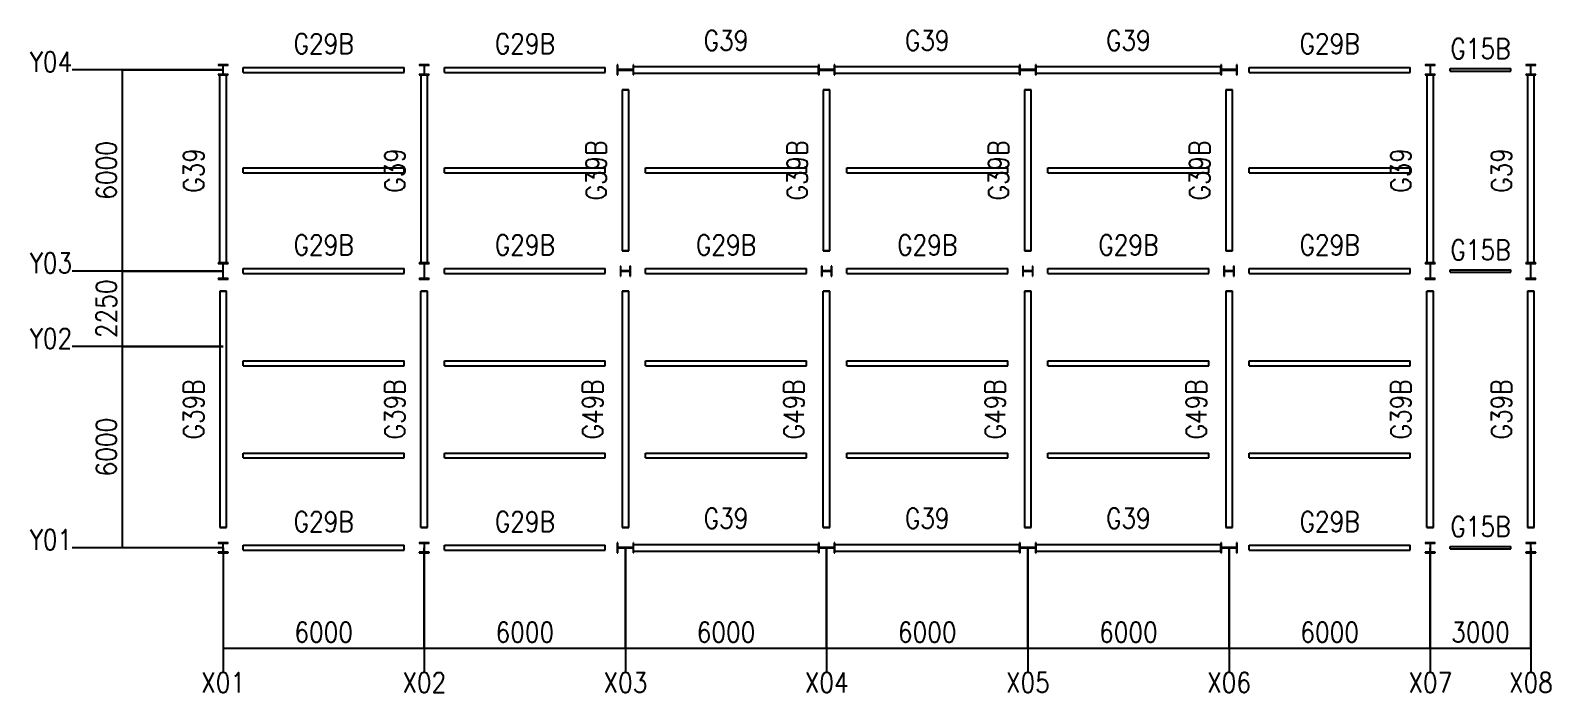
# Model space of a CAD drawing. Extents: x -230746 to 324000, y -671400 to 84185.
# Drawn here: x -230746 to -185410, y -230151 to -210405 of the extents above; entities that cross this region are included whole.
import ezdxf
from ezdxf.enums import TextEntityAlignment as Align

# ---------------------------------------------------------------- set-up
doc = ezdxf.new("R2010")
doc.units = 0
doc.header["$MEASUREMENT"] = 0
for name, color, linetype in [('_1-7_GRID', 7, 'CONTINUOUS'), ('_1-8_DIM', 7, 'CONTINUOUS'), ('_4-6_CS-M', 7, 'CONTINUOUS'), ('_5-6_GS-M', 7, 'CONTINUOUS'), ('_5-A_G-TX', 7, 'CONTINUOUS'), ('_7-6_BS-M', 7, 'CONTINUOUS')]:
    doc.layers.add(name, color=color, linetype=linetype)
doc.styles.add('DRACAD', font='txt', dxfattribs={"width": 0.85, "bigfont": 'extfont2'})

msp = doc.modelspace()

# ---------------------------------------------------------------- linework, layer by layer
at = {"layer": '_1-7_GRID'}
for p, q in [((-228000, -225830.6), (-228000, -211580.6)), ((-228000, -211580.6), (-225000, -211580.6)), ((-228000, -217580.6), (-225000, -217580.6)), ((-228000, -219830.6), (-225000, -219830.6)), ((-225000, -225830.6), (-228000, -225830.6)), ((-225000, -225830.6), (-225000, -228830.6)), ((-219000, -228830.6), (-219000, -225830.6)), ((-213000, -228830.6), (-213000, -225830.6)), ((-207000, -228830.6), (-207000, -225830.6)), ((-201000, -228830.6), (-201000, -225830.6)), ((-195000, -228830.6), (-195000, -225830.6)), ((-189000, -228830.6), (-189000, -225830.6)), ((-186000, -228830.6), (-186000, -225830.6)), ((-225000, -228830.6), (-186000, -228830.6))]:
    msp.add_line(p, q, dxfattribs=at)
at = {"layer": '_1-8_DIM'}
for p, q in [((-225000, -211580.6), (-229500, -211580.6)), ((-225000, -217580.6), (-229500, -217580.6)), ((-225000, -219830.6), (-229500, -219830.6)), ((-225000, -225830.6), (-229500, -225830.6)), ((-225000, -225830.6), (-225000, -229550.6)), ((-219000, -225830.6), (-219000, -229550.6)), ((-213000, -225830.6), (-213000, -229550.6)), ((-207000, -225830.6), (-207000, -229550.6)), ((-201000, -225830.6), (-201000, -229550.6)), ((-195000, -225830.6), (-195000, -229550.6)), ((-189000, -225830.6), (-189000, -229550.6)), ((-186000, -225830.6), (-186000, -229550.6))]:
    msp.add_line(p, q, dxfattribs=at)
at = {"layer": '_4-6_CS-M'}
for p, q in [((-224850, -211430.6), (-225150, -211430.6)), ((-225150, -211430.6), (-225150, -211445.6)), ((-225150, -211445.6), (-225018, -211445.6)), ((-225018, -211715.6), (-225150, -211715.6)), ((-225150, -211715.6), (-225150, -211730.6)), ((-225018, -211445.6), (-225011.5, -211447.3)), ((-225011.5, -211713.8), (-225018, -211715.6)), ((-225011.5, -211447.3), (-225006.7, -211452.1)), ((-225006.7, -211709.1), (-225011.5, -211713.8)), ((-225006.7, -211452.1), (-225005, -211458.6)), ((-225005, -211702.6), (-225006.7, -211709.1)), ((-225005, -211458.6), (-225005, -211702.6)), ((-224995, -211458.6), (-224993.3, -211452.1)), ((-224995, -211702.6), (-224995, -211458.6)), ((-224993.3, -211709.1), (-224995, -211702.6)), ((-224993.3, -211452.1), (-224988.5, -211447.3)), ((-224988.5, -211713.8), (-224993.3, -211709.1)), ((-224988.5, -211447.3), (-224982, -211445.6)), ((-224982, -211715.6), (-224988.5, -211713.8)), ((-224982, -211445.6), (-224850, -211445.6)), ((-224850, -211715.6), (-224982, -211715.6)), ((-224850, -211445.6), (-224850, -211430.6)), ((-224850, -211730.6), (-224850, -211715.6)), ((-218850, -211430.6), (-219150, -211430.6)), ((-219150, -211430.6), (-219150, -211445.6)), ((-219150, -211445.6), (-219018, -211445.6)), ((-219018, -211715.6), (-219150, -211715.6)), ((-219150, -211715.6), (-219150, -211730.6)), ((-219018, -211445.6), (-219011.5, -211447.3)), ((-219011.5, -211713.8), (-219018, -211715.6)), ((-219011.5, -211447.3), (-219006.7, -211452.1)), ((-219006.7, -211709.1), (-219011.5, -211713.8)), ((-219006.7, -211452.1), (-219005, -211458.6)), ((-219005, -211702.6), (-219006.7, -211709.1)), ((-219005, -211458.6), (-219005, -211702.6)), ((-218995, -211458.6), (-218993.3, -211452.1)), ((-218995, -211702.6), (-218995, -211458.6)), ((-218993.3, -211709.1), (-218995, -211702.6)), ((-218993.3, -211452.1), (-218988.5, -211447.3)), ((-218988.5, -211713.8), (-218993.3, -211709.1)), ((-218988.5, -211447.3), (-218982, -211445.6)), ((-218982, -211715.6), (-218988.5, -211713.8)), ((-218982, -211445.6), (-218850, -211445.6)), ((-218850, -211715.6), (-218982, -211715.6)), ((-218850, -211445.6), (-218850, -211430.6)), ((-218850, -211730.6), (-218850, -211715.6)), ((-213226, -211430.6), (-213244, -211430.6)), ((-213244, -211430.6), (-213244, -211730.6)), ((-213226, -211562.1), (-213226, -211430.6)), ((-213224.3, -211568.6), (-213226, -211562.1)), ((-213226, -211599.1), (-213224.3, -211592.6)), ((-213226, -211730.6), (-213226, -211599.1)), ((-213219.5, -211573.3), (-213224.3, -211568.6)), ((-213224.3, -211592.6), (-213219.5, -211587.8)), ((-213213, -211575.1), (-213219.5, -211573.3)), ((-213219.5, -211587.8), (-213213, -211586.1)), ((-212787, -211575.1), (-213213, -211575.1)), ((-213213, -211586.1), (-212787, -211586.1)), ((-212780.5, -211573.3), (-212787, -211575.1)), ((-212787, -211586.1), (-212780.5, -211587.8)), ((-212775.7, -211568.6), (-212780.5, -211573.3)), ((-212780.5, -211587.8), (-212775.7, -211592.6)), ((-212774, -211562.1), (-212775.7, -211568.6)), ((-212775.7, -211592.6), (-212774, -211599.1)), ((-212756, -211430.6), (-212774, -211430.6)), ((-212774, -211430.6), (-212774, -211562.1)), ((-212774, -211599.1), (-212774, -211730.6)), ((-212756, -211730.6), (-212756, -211430.6)), ((-207226, -211430.6), (-207244, -211430.6)), ((-207244, -211430.6), (-207244, -211730.6)), ((-207226, -211562.1), (-207226, -211430.6)), ((-207224.3, -211568.6), (-207226, -211562.1)), ((-207226, -211599.1), (-207224.3, -211592.6)), ((-207226, -211730.6), (-207226, -211599.1)), ((-207219.5, -211573.3), (-207224.3, -211568.6)), ((-207224.3, -211592.6), (-207219.5, -211587.8)), ((-207213, -211575.1), (-207219.5, -211573.3)), ((-207219.5, -211587.8), (-207213, -211586.1)), ((-206787, -211575.1), (-207213, -211575.1)), ((-207213, -211586.1), (-206787, -211586.1)), ((-206780.5, -211573.3), (-206787, -211575.1)), ((-206787, -211586.1), (-206780.5, -211587.8)), ((-206775.7, -211568.6), (-206780.5, -211573.3)), ((-206780.5, -211587.8), (-206775.7, -211592.6)), ((-206774, -211562.1), (-206775.7, -211568.6)), ((-206775.7, -211592.6), (-206774, -211599.1)), ((-206756, -211430.6), (-206774, -211430.6)), ((-206774, -211430.6), (-206774, -211562.1)), ((-206774, -211599.1), (-206774, -211730.6)), ((-206756, -211730.6), (-206756, -211430.6)), ((-201226, -211430.6), (-201244, -211430.6)), ((-201244, -211430.6), (-201244, -211730.6)), ((-201226, -211562.1), (-201226, -211430.6)), ((-201224.3, -211568.6), (-201226, -211562.1)), ((-201226, -211599.1), (-201224.3, -211592.6)), ((-201226, -211730.6), (-201226, -211599.1)), ((-201219.5, -211573.3), (-201224.3, -211568.6)), ((-201224.3, -211592.6), (-201219.5, -211587.8)), ((-201213, -211575.1), (-201219.5, -211573.3)), ((-201219.5, -211587.8), (-201213, -211586.1)), ((-200787, -211575.1), (-201213, -211575.1)), ((-201213, -211586.1), (-200787, -211586.1)), ((-200780.5, -211573.3), (-200787, -211575.1)), ((-200787, -211586.1), (-200780.5, -211587.8)), ((-200775.7, -211568.6), (-200780.5, -211573.3)), ((-200780.5, -211587.8), (-200775.7, -211592.6)), ((-200774, -211562.1), (-200775.7, -211568.6)), ((-200775.7, -211592.6), (-200774, -211599.1)), ((-200756, -211430.6), (-200774, -211430.6)), ((-200774, -211430.6), (-200774, -211562.1)), ((-200774, -211599.1), (-200774, -211730.6)), ((-200756, -211730.6), (-200756, -211430.6)), ((-195226, -211430.6), (-195244, -211430.6)), ((-195244, -211430.6), (-195244, -211730.6)), ((-195226, -211562.1), (-195226, -211430.6)), ((-195224.3, -211568.6), (-195226, -211562.1)), ((-195226, -211599.1), (-195224.3, -211592.6)), ((-195226, -211730.6), (-195226, -211599.1)), ((-195219.5, -211573.3), (-195224.3, -211568.6)), ((-195224.3, -211592.6), (-195219.5, -211587.8)), ((-195213, -211575.1), (-195219.5, -211573.3)), ((-195219.5, -211587.8), (-195213, -211586.1)), ((-194787, -211575.1), (-195213, -211575.1)), ((-195213, -211586.1), (-194787, -211586.1)), ((-194780.5, -211573.3), (-194787, -211575.1)), ((-194787, -211586.1), (-194780.5, -211587.8)), ((-194775.7, -211568.6), (-194780.5, -211573.3)), ((-194780.5, -211587.8), (-194775.7, -211592.6)), ((-194774, -211562.1), (-194775.7, -211568.6)), ((-194775.7, -211592.6), (-194774, -211599.1)), ((-194756, -211430.6), (-194774, -211430.6)), ((-194774, -211430.6), (-194774, -211562.1)), ((-194774, -211599.1), (-194774, -211730.6)), ((-194756, -211730.6), (-194756, -211430.6)), ((-188850, -211430.6), (-189150, -211430.6)), ((-189150, -211430.6), (-189150, -211445.6)), ((-189150, -211445.6), (-189018, -211445.6)), ((-189018, -211715.6), (-189150, -211715.6)), ((-189150, -211715.6), (-189150, -211730.6)), ((-189018, -211445.6), (-189011.5, -211447.3)), ((-189011.5, -211713.8), (-189018, -211715.6)), ((-189011.5, -211447.3), (-189006.7, -211452.1)), ((-189006.7, -211709.1), (-189011.5, -211713.8)), ((-189006.7, -211452.1), (-189005, -211458.6)), ((-189005, -211702.6), (-189006.7, -211709.1)), ((-189005, -211458.6), (-189005, -211702.6)), ((-188995, -211458.6), (-188993.3, -211452.1)), ((-188995, -211702.6), (-188995, -211458.6)), ((-188993.3, -211709.1), (-188995, -211702.6)), ((-188993.3, -211452.1), (-188988.5, -211447.3)), ((-188988.5, -211713.8), (-188993.3, -211709.1)), ((-188988.5, -211447.3), (-188982, -211445.6)), ((-188982, -211715.6), (-188988.5, -211713.8)), ((-188982, -211445.6), (-188850, -211445.6)), ((-188850, -211715.6), (-188982, -211715.6)), ((-188850, -211445.6), (-188850, -211430.6)), ((-188850, -211730.6), (-188850, -211715.6)), ((-185850, -211430.6), (-186150, -211430.6)), ((-186150, -211430.6), (-186150, -211445.6)), ((-186150, -211445.6), (-186018, -211445.6)), ((-186018, -211715.6), (-186150, -211715.6)), ((-186150, -211715.6), (-186150, -211730.6)), ((-186018, -211445.6), (-186011.5, -211447.3)), ((-186011.5, -211713.8), (-186018, -211715.6)), ((-186011.5, -211447.3), (-186006.7, -211452.1)), ((-186006.7, -211709.1), (-186011.5, -211713.8)), ((-186006.7, -211452.1), (-186005, -211458.6)), ((-186005, -211702.6), (-186006.7, -211709.1)), ((-186005, -211458.6), (-186005, -211702.6)), ((-185995, -211458.6), (-185993.3, -211452.1)), ((-185995, -211702.6), (-185995, -211458.6)), ((-185993.3, -211709.1), (-185995, -211702.6)), ((-185993.3, -211452.1), (-185988.5, -211447.3)), ((-185988.5, -211713.8), (-185993.3, -211709.1)), ((-185988.5, -211447.3), (-185982, -211445.6)), ((-185982, -211715.6), (-185988.5, -211713.8)), ((-185982, -211445.6), (-185850, -211445.6)), ((-185850, -211715.6), (-185982, -211715.6)), ((-185850, -211445.6), (-185850, -211430.6)), ((-185850, -211730.6), (-185850, -211715.6)), ((-225150, -211730.6), (-224850, -211730.6)), ((-219150, -211730.6), (-218850, -211730.6)), ((-213244, -211730.6), (-213226, -211730.6)), ((-212774, -211730.6), (-212756, -211730.6)), ((-207244, -211730.6), (-207226, -211730.6)), ((-206774, -211730.6), (-206756, -211730.6)), ((-201244, -211730.6), (-201226, -211730.6)), ((-200774, -211730.6), (-200756, -211730.6)), ((-195244, -211730.6), (-195226, -211730.6)), ((-194774, -211730.6), (-194756, -211730.6)), ((-189150, -211730.6), (-188850, -211730.6)), ((-186150, -211730.6), (-185850, -211730.6)), ((-224850, -217336.6), (-225150, -217336.6)), ((-225150, -217336.6), (-225150, -217354.6)), ((-225150, -217354.6), (-225018.5, -217354.6)), ((-225018.5, -217354.6), (-225012, -217356.3)), ((-225012, -217356.3), (-225007.2, -217361.1)), ((-225007.2, -217361.1), (-225005.5, -217367.6)), ((-225005.5, -217367.6), (-225005.5, -217793.6)), ((-224994.5, -217367.6), (-224992.8, -217361.1)), ((-224994.5, -217793.6), (-224994.5, -217367.6)), ((-224992.8, -217361.1), (-224988, -217356.3)), ((-224988, -217356.3), (-224981.5, -217354.6)), ((-224981.5, -217354.6), (-224850, -217354.6)), ((-224850, -217354.6), (-224850, -217336.6)), ((-218850, -217336.6), (-219150, -217336.6)), ((-219150, -217336.6), (-219150, -217354.6)), ((-219150, -217354.6), (-219018.5, -217354.6)), ((-219018.5, -217354.6), (-219012, -217356.3)), ((-219012, -217356.3), (-219007.2, -217361.1)), ((-219007.2, -217361.1), (-219005.5, -217367.6)), ((-219005.5, -217367.6), (-219005.5, -217793.6)), ((-218994.5, -217367.6), (-218992.8, -217361.1)), ((-218994.5, -217793.6), (-218994.5, -217367.6)), ((-218992.8, -217361.1), (-218988, -217356.3)), ((-218988, -217356.3), (-218981.5, -217354.6)), ((-218981.5, -217354.6), (-218850, -217354.6)), ((-218850, -217354.6), (-218850, -217336.6)), ((-213135, -217430.6), (-213150, -217430.6)), ((-213150, -217430.6), (-213150, -217730.6)), ((-213135, -217562.6), (-213135, -217430.6)), ((-213133.3, -217569.1), (-213135, -217562.6)), ((-213135, -217598.6), (-213133.3, -217592.1)), ((-213135, -217730.6), (-213135, -217598.6)), ((-213128.5, -217573.8), (-213133.3, -217569.1)), ((-213133.3, -217592.1), (-213128.5, -217587.3)), ((-213122, -217575.6), (-213128.5, -217573.8)), ((-213128.5, -217587.3), (-213122, -217585.6)), ((-212878, -217575.6), (-213122, -217575.6)), ((-213122, -217585.6), (-212878, -217585.6)), ((-212871.5, -217573.8), (-212878, -217575.6)), ((-212878, -217585.6), (-212871.5, -217587.3)), ((-212866.7, -217569.1), (-212871.5, -217573.8)), ((-212871.5, -217587.3), (-212866.7, -217592.1)), ((-212865, -217562.6), (-212866.7, -217569.1)), ((-212866.7, -217592.1), (-212865, -217598.6)), ((-212850, -217430.6), (-212865, -217430.6)), ((-212865, -217430.6), (-212865, -217562.6)), ((-212865, -217598.6), (-212865, -217730.6)), ((-212850, -217730.6), (-212850, -217430.6)), ((-207135, -217430.6), (-207150, -217430.6)), ((-207150, -217430.6), (-207150, -217730.6)), ((-207135, -217562.6), (-207135, -217430.6)), ((-207133.3, -217569.1), (-207135, -217562.6)), ((-207135, -217598.6), (-207133.3, -217592.1)), ((-207135, -217730.6), (-207135, -217598.6)), ((-207128.5, -217573.8), (-207133.3, -217569.1)), ((-207133.3, -217592.1), (-207128.5, -217587.3)), ((-207122, -217575.6), (-207128.5, -217573.8)), ((-207128.5, -217587.3), (-207122, -217585.6)), ((-206878, -217575.6), (-207122, -217575.6)), ((-207122, -217585.6), (-206878, -217585.6)), ((-206871.5, -217573.8), (-206878, -217575.6)), ((-206878, -217585.6), (-206871.5, -217587.3)), ((-206866.7, -217569.1), (-206871.5, -217573.8)), ((-206871.5, -217587.3), (-206866.7, -217592.1)), ((-206865, -217562.6), (-206866.7, -217569.1)), ((-206866.7, -217592.1), (-206865, -217598.6)), ((-206850, -217430.6), (-206865, -217430.6)), ((-206865, -217430.6), (-206865, -217562.6)), ((-206865, -217598.6), (-206865, -217730.6)), ((-206850, -217730.6), (-206850, -217430.6)), ((-201135, -217430.6), (-201150, -217430.6)), ((-201150, -217430.6), (-201150, -217730.6)), ((-201135, -217562.6), (-201135, -217430.6)), ((-201133.3, -217569.1), (-201135, -217562.6)), ((-201135, -217598.6), (-201133.3, -217592.1)), ((-201135, -217730.6), (-201135, -217598.6)), ((-201128.5, -217573.8), (-201133.3, -217569.1)), ((-201133.3, -217592.1), (-201128.5, -217587.3)), ((-201122, -217575.6), (-201128.5, -217573.8)), ((-201128.5, -217587.3), (-201122, -217585.6)), ((-200878, -217575.6), (-201122, -217575.6)), ((-201122, -217585.6), (-200878, -217585.6)), ((-200871.5, -217573.8), (-200878, -217575.6)), ((-200878, -217585.6), (-200871.5, -217587.3)), ((-200866.7, -217569.1), (-200871.5, -217573.8)), ((-200871.5, -217587.3), (-200866.7, -217592.1)), ((-200865, -217562.6), (-200866.7, -217569.1)), ((-200866.7, -217592.1), (-200865, -217598.6)), ((-200850, -217430.6), (-200865, -217430.6)), ((-200865, -217430.6), (-200865, -217562.6)), ((-200865, -217598.6), (-200865, -217730.6)), ((-200850, -217730.6), (-200850, -217430.6)), ((-195135, -217430.6), (-195150, -217430.6)), ((-195150, -217430.6), (-195150, -217730.6)), ((-195135, -217562.6), (-195135, -217430.6)), ((-195133.3, -217569.1), (-195135, -217562.6)), ((-195135, -217598.6), (-195133.3, -217592.1)), ((-195135, -217730.6), (-195135, -217598.6)), ((-195128.5, -217573.8), (-195133.3, -217569.1)), ((-195133.3, -217592.1), (-195128.5, -217587.3)), ((-195122, -217575.6), (-195128.5, -217573.8)), ((-195128.5, -217587.3), (-195122, -217585.6)), ((-194878, -217575.6), (-195122, -217575.6)), ((-195122, -217585.6), (-194878, -217585.6)), ((-194871.5, -217573.8), (-194878, -217575.6)), ((-194878, -217585.6), (-194871.5, -217587.3)), ((-194866.7, -217569.1), (-194871.5, -217573.8)), ((-194871.5, -217587.3), (-194866.7, -217592.1)), ((-194865, -217562.6), (-194866.7, -217569.1)), ((-194866.7, -217592.1), (-194865, -217598.6)), ((-194850, -217430.6), (-194865, -217430.6)), ((-194865, -217430.6), (-194865, -217562.6)), ((-194865, -217598.6), (-194865, -217730.6)), ((-194850, -217730.6), (-194850, -217430.6)), ((-188850, -217336.6), (-189150, -217336.6)), ((-189150, -217336.6), (-189150, -217354.6)), ((-189150, -217354.6), (-189018.5, -217354.6)), ((-189018.5, -217354.6), (-189012, -217356.3)), ((-189012, -217356.3), (-189007.2, -217361.1)), ((-189007.2, -217361.1), (-189005.5, -217367.6)), ((-189005.5, -217367.6), (-189005.5, -217793.6)), ((-188994.5, -217367.6), (-188992.8, -217361.1)), ((-188994.5, -217793.6), (-188994.5, -217367.6)), ((-188992.8, -217361.1), (-188988, -217356.3)), ((-188988, -217356.3), (-188981.5, -217354.6)), ((-188981.5, -217354.6), (-188850, -217354.6)), ((-188850, -217354.6), (-188850, -217336.6)), ((-185850, -217336.6), (-186150, -217336.6)), ((-186150, -217336.6), (-186150, -217354.6)), ((-186150, -217354.6), (-186018.5, -217354.6)), ((-186018.5, -217354.6), (-186012, -217356.3)), ((-186012, -217356.3), (-186007.2, -217361.1)), ((-186007.2, -217361.1), (-186005.5, -217367.6)), ((-186005.5, -217367.6), (-186005.5, -217793.6)), ((-185994.5, -217367.6), (-185992.8, -217361.1)), ((-185994.5, -217793.6), (-185994.5, -217367.6)), ((-185992.8, -217361.1), (-185988, -217356.3)), ((-185988, -217356.3), (-185981.5, -217354.6)), ((-185981.5, -217354.6), (-185850, -217354.6)), ((-185850, -217354.6), (-185850, -217336.6)), ((-225018.5, -217806.6), (-225150, -217806.6)), ((-225150, -217806.6), (-225150, -217824.6)), ((-225150, -217824.6), (-224850, -217824.6)), ((-225012, -217804.8), (-225018.5, -217806.6)), ((-225007.2, -217800.1), (-225012, -217804.8)), ((-225005.5, -217793.6), (-225007.2, -217800.1)), ((-224992.8, -217800.1), (-224994.5, -217793.6)), ((-224988, -217804.8), (-224992.8, -217800.1)), ((-224981.5, -217806.6), (-224988, -217804.8)), ((-224850, -217806.6), (-224981.5, -217806.6)), ((-224850, -217824.6), (-224850, -217806.6)), ((-219018.5, -217806.6), (-219150, -217806.6)), ((-219150, -217806.6), (-219150, -217824.6)), ((-219150, -217824.6), (-218850, -217824.6)), ((-219012, -217804.8), (-219018.5, -217806.6)), ((-219007.2, -217800.1), (-219012, -217804.8)), ((-219005.5, -217793.6), (-219007.2, -217800.1)), ((-218992.8, -217800.1), (-218994.5, -217793.6)), ((-218988, -217804.8), (-218992.8, -217800.1)), ((-218981.5, -217806.6), (-218988, -217804.8)), ((-218850, -217806.6), (-218981.5, -217806.6)), ((-218850, -217824.6), (-218850, -217806.6)), ((-213150, -217730.6), (-213135, -217730.6)), ((-212865, -217730.6), (-212850, -217730.6)), ((-207150, -217730.6), (-207135, -217730.6)), ((-206865, -217730.6), (-206850, -217730.6)), ((-201150, -217730.6), (-201135, -217730.6)), ((-200865, -217730.6), (-200850, -217730.6)), ((-195150, -217730.6), (-195135, -217730.6)), ((-194865, -217730.6), (-194850, -217730.6)), ((-189018.5, -217806.6), (-189150, -217806.6)), ((-189150, -217806.6), (-189150, -217824.6)), ((-189150, -217824.6), (-188850, -217824.6)), ((-189012, -217804.8), (-189018.5, -217806.6)), ((-189007.2, -217800.1), (-189012, -217804.8)), ((-189005.5, -217793.6), (-189007.2, -217800.1)), ((-188992.8, -217800.1), (-188994.5, -217793.6)), ((-188988, -217804.8), (-188992.8, -217800.1)), ((-188981.5, -217806.6), (-188988, -217804.8)), ((-188850, -217806.6), (-188981.5, -217806.6)), ((-188850, -217824.6), (-188850, -217806.6)), ((-186018.5, -217806.6), (-186150, -217806.6)), ((-186150, -217806.6), (-186150, -217824.6)), ((-186150, -217824.6), (-185850, -217824.6)), ((-186012, -217804.8), (-186018.5, -217806.6)), ((-186007.2, -217800.1), (-186012, -217804.8)), ((-186005.5, -217793.6), (-186007.2, -217800.1)), ((-185992.8, -217800.1), (-185994.5, -217793.6)), ((-185988, -217804.8), (-185992.8, -217800.1)), ((-185981.5, -217806.6), (-185988, -217804.8)), ((-185850, -217806.6), (-185981.5, -217806.6)), ((-185850, -217824.6), (-185850, -217806.6)), ((-224850, -225680.6), (-225150, -225680.6)), ((-225150, -225680.6), (-225150, -225695.6)), ((-225150, -225695.6), (-225018, -225695.6)), ((-225018, -225695.6), (-225011.5, -225697.3)), ((-225011.5, -225697.3), (-225006.7, -225702.1)), ((-225006.7, -225702.1), (-225005, -225708.6)), ((-225005, -225708.6), (-225005, -225952.6)), ((-224995, -225708.6), (-224993.3, -225702.1)), ((-224995, -225952.6), (-224995, -225708.6)), ((-224993.3, -225702.1), (-224988.5, -225697.3)), ((-224988.5, -225697.3), (-224982, -225695.6)), ((-224982, -225695.6), (-224850, -225695.6)), ((-224850, -225695.6), (-224850, -225680.6)), ((-218850, -225680.6), (-219150, -225680.6)), ((-219150, -225680.6), (-219150, -225695.6)), ((-219150, -225695.6), (-219018, -225695.6)), ((-219018, -225695.6), (-219011.5, -225697.3)), ((-219011.5, -225697.3), (-219006.7, -225702.1)), ((-219006.7, -225702.1), (-219005, -225708.6)), ((-219005, -225708.6), (-219005, -225952.6)), ((-218995, -225708.6), (-218993.3, -225702.1)), ((-218995, -225952.6), (-218995, -225708.6)), ((-218993.3, -225702.1), (-218988.5, -225697.3)), ((-218988.5, -225697.3), (-218982, -225695.6)), ((-218982, -225695.6), (-218850, -225695.6)), ((-218850, -225695.6), (-218850, -225680.6)), ((-213226, -225680.6), (-213244, -225680.6)), ((-213244, -225680.6), (-213244, -225980.6)), ((-213226, -225812.1), (-213226, -225680.6)), ((-212756, -225680.6), (-212774, -225680.6)), ((-212774, -225680.6), (-212774, -225812.1)), ((-212756, -225980.6), (-212756, -225680.6)), ((-207226, -225680.6), (-207244, -225680.6)), ((-207244, -225680.6), (-207244, -225980.6)), ((-207226, -225812.1), (-207226, -225680.6)), ((-206756, -225680.6), (-206774, -225680.6)), ((-206774, -225680.6), (-206774, -225812.1)), ((-206756, -225980.6), (-206756, -225680.6)), ((-201226, -225680.6), (-201244, -225680.6)), ((-201244, -225680.6), (-201244, -225980.6)), ((-201226, -225812.1), (-201226, -225680.6)), ((-200756, -225680.6), (-200774, -225680.6)), ((-200774, -225680.6), (-200774, -225812.1)), ((-200756, -225980.6), (-200756, -225680.6)), ((-195226, -225680.6), (-195244, -225680.6)), ((-195244, -225680.6), (-195244, -225980.6)), ((-195226, -225812.1), (-195226, -225680.6)), ((-194756, -225680.6), (-194774, -225680.6)), ((-194774, -225680.6), (-194774, -225812.1)), ((-194756, -225980.6), (-194756, -225680.6)), ((-188850, -225680.6), (-189150, -225680.6)), ((-189150, -225680.6), (-189150, -225695.6)), ((-189150, -225695.6), (-189018, -225695.6)), ((-189018, -225695.6), (-189011.5, -225697.3)), ((-189011.5, -225697.3), (-189006.7, -225702.1)), ((-189006.7, -225702.1), (-189005, -225708.6)), ((-189005, -225708.6), (-189005, -225952.6)), ((-188995, -225708.6), (-188993.3, -225702.1)), ((-188995, -225952.6), (-188995, -225708.6)), ((-188993.3, -225702.1), (-188988.5, -225697.3)), ((-188988.5, -225697.3), (-188982, -225695.6)), ((-188982, -225695.6), (-188850, -225695.6)), ((-188850, -225695.6), (-188850, -225680.6)), ((-185850, -225680.6), (-186150, -225680.6)), ((-186150, -225680.6), (-186150, -225695.6)), ((-186150, -225695.6), (-186018, -225695.6)), ((-186018, -225695.6), (-186011.5, -225697.3)), ((-186011.5, -225697.3), (-186006.7, -225702.1)), ((-186006.7, -225702.1), (-186005, -225708.6)), ((-186005, -225708.6), (-186005, -225952.6)), ((-185995, -225708.6), (-185993.3, -225702.1)), ((-185995, -225952.6), (-185995, -225708.6)), ((-185993.3, -225702.1), (-185988.5, -225697.3)), ((-185988.5, -225697.3), (-185982, -225695.6)), ((-185982, -225695.6), (-185850, -225695.6)), ((-185850, -225695.6), (-185850, -225680.6)), ((-225018, -225965.6), (-225150, -225965.6)), ((-225150, -225965.6), (-225150, -225980.6)), ((-225150, -225980.6), (-224850, -225980.6)), ((-225011.5, -225963.8), (-225018, -225965.6)), ((-225006.7, -225959.1), (-225011.5, -225963.8)), ((-225005, -225952.6), (-225006.7, -225959.1)), ((-224993.3, -225959.1), (-224995, -225952.6)), ((-224988.5, -225963.8), (-224993.3, -225959.1)), ((-224982, -225965.6), (-224988.5, -225963.8)), ((-224850, -225965.6), (-224982, -225965.6)), ((-224850, -225980.6), (-224850, -225965.6)), ((-219018, -225965.6), (-219150, -225965.6)), ((-219150, -225965.6), (-219150, -225980.6)), ((-219150, -225980.6), (-218850, -225980.6)), ((-219011.5, -225963.8), (-219018, -225965.6)), ((-219006.7, -225959.1), (-219011.5, -225963.8)), ((-219005, -225952.6), (-219006.7, -225959.1)), ((-218993.3, -225959.1), (-218995, -225952.6)), ((-218988.5, -225963.8), (-218993.3, -225959.1)), ((-218982, -225965.6), (-218988.5, -225963.8)), ((-218850, -225965.6), (-218982, -225965.6)), ((-218850, -225980.6), (-218850, -225965.6)), ((-213244, -225980.6), (-213226, -225980.6)), ((-213224.3, -225818.6), (-213226, -225812.1)), ((-213226, -225849.1), (-213224.3, -225842.6)), ((-213226, -225980.6), (-213226, -225849.1)), ((-213219.5, -225823.3), (-213224.3, -225818.6)), ((-213224.3, -225842.6), (-213219.5, -225837.8)), ((-213213, -225825.1), (-213219.5, -225823.3)), ((-213219.5, -225837.8), (-213213, -225836.1)), ((-212787, -225825.1), (-213213, -225825.1)), ((-213213, -225836.1), (-212787, -225836.1)), ((-212780.5, -225823.3), (-212787, -225825.1)), ((-212787, -225836.1), (-212780.5, -225837.8)), ((-212775.7, -225818.6), (-212780.5, -225823.3)), ((-212780.5, -225837.8), (-212775.7, -225842.6)), ((-212774, -225812.1), (-212775.7, -225818.6)), ((-212775.7, -225842.6), (-212774, -225849.1)), ((-212774, -225849.1), (-212774, -225980.6)), ((-212774, -225980.6), (-212756, -225980.6)), ((-207244, -225980.6), (-207226, -225980.6)), ((-207224.3, -225818.6), (-207226, -225812.1)), ((-207226, -225849.1), (-207224.3, -225842.6)), ((-207226, -225980.6), (-207226, -225849.1)), ((-207219.5, -225823.3), (-207224.3, -225818.6)), ((-207224.3, -225842.6), (-207219.5, -225837.8)), ((-207213, -225825.1), (-207219.5, -225823.3)), ((-207219.5, -225837.8), (-207213, -225836.1)), ((-206787, -225825.1), (-207213, -225825.1)), ((-207213, -225836.1), (-206787, -225836.1)), ((-206780.5, -225823.3), (-206787, -225825.1)), ((-206787, -225836.1), (-206780.5, -225837.8)), ((-206775.7, -225818.6), (-206780.5, -225823.3)), ((-206780.5, -225837.8), (-206775.7, -225842.6)), ((-206774, -225812.1), (-206775.7, -225818.6)), ((-206775.7, -225842.6), (-206774, -225849.1)), ((-206774, -225849.1), (-206774, -225980.6)), ((-206774, -225980.6), (-206756, -225980.6)), ((-201244, -225980.6), (-201226, -225980.6)), ((-201224.3, -225818.6), (-201226, -225812.1)), ((-201226, -225849.1), (-201224.3, -225842.6)), ((-201226, -225980.6), (-201226, -225849.1)), ((-201219.5, -225823.3), (-201224.3, -225818.6)), ((-201224.3, -225842.6), (-201219.5, -225837.8)), ((-201213, -225825.1), (-201219.5, -225823.3)), ((-201219.5, -225837.8), (-201213, -225836.1)), ((-200787, -225825.1), (-201213, -225825.1)), ((-201213, -225836.1), (-200787, -225836.1)), ((-200780.5, -225823.3), (-200787, -225825.1)), ((-200787, -225836.1), (-200780.5, -225837.8)), ((-200775.7, -225818.6), (-200780.5, -225823.3)), ((-200780.5, -225837.8), (-200775.7, -225842.6)), ((-200774, -225812.1), (-200775.7, -225818.6)), ((-200775.7, -225842.6), (-200774, -225849.1)), ((-200774, -225849.1), (-200774, -225980.6)), ((-200774, -225980.6), (-200756, -225980.6)), ((-195244, -225980.6), (-195226, -225980.6)), ((-195224.3, -225818.6), (-195226, -225812.1)), ((-195226, -225849.1), (-195224.3, -225842.6)), ((-195226, -225980.6), (-195226, -225849.1)), ((-195219.5, -225823.3), (-195224.3, -225818.6)), ((-195224.3, -225842.6), (-195219.5, -225837.8)), ((-195213, -225825.1), (-195219.5, -225823.3)), ((-195219.5, -225837.8), (-195213, -225836.1)), ((-194787, -225825.1), (-195213, -225825.1)), ((-195213, -225836.1), (-194787, -225836.1)), ((-194780.5, -225823.3), (-194787, -225825.1)), ((-194787, -225836.1), (-194780.5, -225837.8)), ((-194775.7, -225818.6), (-194780.5, -225823.3)), ((-194780.5, -225837.8), (-194775.7, -225842.6)), ((-194774, -225812.1), (-194775.7, -225818.6)), ((-194775.7, -225842.6), (-194774, -225849.1)), ((-194774, -225849.1), (-194774, -225980.6)), ((-194774, -225980.6), (-194756, -225980.6)), ((-189018, -225965.6), (-189150, -225965.6)), ((-189150, -225965.6), (-189150, -225980.6)), ((-189150, -225980.6), (-188850, -225980.6)), ((-189011.5, -225963.8), (-189018, -225965.6)), ((-189006.7, -225959.1), (-189011.5, -225963.8)), ((-189005, -225952.6), (-189006.7, -225959.1)), ((-188993.3, -225959.1), (-188995, -225952.6)), ((-188988.5, -225963.8), (-188993.3, -225959.1)), ((-188982, -225965.6), (-188988.5, -225963.8)), ((-188850, -225965.6), (-188982, -225965.6)), ((-188850, -225980.6), (-188850, -225965.6)), ((-186018, -225965.6), (-186150, -225965.6)), ((-186150, -225965.6), (-186150, -225980.6)), ((-186150, -225980.6), (-185850, -225980.6)), ((-186011.5, -225963.8), (-186018, -225965.6)), ((-186006.7, -225959.1), (-186011.5, -225963.8)), ((-186005, -225952.6), (-186006.7, -225959.1)), ((-185993.3, -225959.1), (-185995, -225952.6)), ((-185988.5, -225963.8), (-185993.3, -225959.1)), ((-185982, -225965.6), (-185988.5, -225963.8)), ((-185850, -225965.6), (-185982, -225965.6)), ((-185850, -225980.6), (-185850, -225965.6))]:
    msp.add_line(p, q, dxfattribs=at)
at = {"layer": '_5-6_GS-M'}
for p, q in [((-224400, -211506.1), (-219600, -211506.1)), ((-224400, -211655.1), (-224400, -211506.1)), ((-224400, -211655.1), (-219600, -211655.1)), ((-219600, -211655.1), (-219600, -211506.1)), ((-218400, -211506.1), (-213600, -211506.1)), ((-218400, -211655.1), (-218400, -211506.1)), ((-218400, -211655.1), (-213600, -211655.1)), ((-213600, -211655.1), (-213600, -211506.1)), ((-212756, -211481.1), (-207244, -211481.1)), ((-212756, -211680.1), (-212756, -211481.1)), ((-212756, -211680.1), (-207244, -211680.1)), ((-207244, -211680.1), (-207244, -211481.1)), ((-206756, -211481.1), (-201244, -211481.1)), ((-206756, -211680.1), (-206756, -211481.1)), ((-206756, -211680.1), (-201244, -211680.1)), ((-201244, -211680.1), (-201244, -211481.1)), ((-200756, -211481.1), (-195244, -211481.1)), ((-200756, -211680.1), (-200756, -211481.1)), ((-200756, -211680.1), (-195244, -211680.1)), ((-195244, -211680.1), (-195244, -211481.1)), ((-194400, -211506.1), (-189600, -211506.1)), ((-194400, -211655.1), (-194400, -211506.1)), ((-194400, -211655.1), (-189600, -211655.1)), ((-189600, -211655.1), (-189600, -211506.1)), ((-188400, -211543.1), (-186600, -211543.1)), ((-188400, -211618.1), (-188400, -211543.1)), ((-188400, -211618.1), (-186600, -211618.1)), ((-186600, -211618.1), (-186600, -211543.1)), ((-225099.5, -217336.6), (-225099.5, -211730.5)), ((-224900.5, -211730.5), (-225099.5, -211730.5)), ((-225099.5, -211730.5), (-224900.5, -211730.5)), ((-224900.5, -217336.6), (-224900.5, -211730.5)), ((-219099.5, -211730.5), (-219099.5, -217336.6)), ((-218900.5, -211730.5), (-219099.5, -211730.5)), ((-219099.5, -211730.5), (-218900.5, -211730.5)), ((-218900.5, -217336.6), (-218900.5, -211730.5)), ((-189099.5, -211730.5), (-189099.5, -217336.6)), ((-188900.5, -211730.5), (-189099.5, -211730.5)), ((-189099.5, -211730.5), (-188900.5, -211730.5)), ((-188900.5, -217336.6), (-188900.5, -211730.5)), ((-186099.5, -211730.5), (-186099.5, -217336.6)), ((-185900.5, -211730.5), (-186099.5, -211730.5)), ((-186099.5, -211730.5), (-185900.5, -211730.5)), ((-185900.5, -217336.6), (-185900.5, -211730.5)), ((-213099.5, -212180.4), (-213099.5, -216980.7)), ((-212900.5, -212180.4), (-213099.5, -212180.4)), ((-213099.5, -212180.4), (-212900.5, -212180.4)), ((-212900.5, -216980.7), (-212900.5, -212180.4)), ((-207099.5, -212180.4), (-207099.5, -216980.7)), ((-206900.5, -212180.4), (-207099.5, -212180.4)), ((-207099.5, -212180.4), (-206900.5, -212180.4)), ((-206900.5, -216980.7), (-206900.5, -212180.4)), ((-201099.5, -212180.4), (-201099.5, -216980.7)), ((-200900.5, -212180.4), (-201099.5, -212180.4)), ((-201099.5, -212180.4), (-200900.5, -212180.4)), ((-200900.5, -216980.7), (-200900.5, -212180.4)), ((-195099.5, -212180.4), (-195099.5, -216980.7)), ((-194900.5, -212180.4), (-195099.5, -212180.4)), ((-195099.5, -212180.4), (-194900.5, -212180.4)), ((-194900.5, -216980.7), (-194900.5, -212180.4)), ((-212900.5, -216980.7), (-213099.5, -216980.7)), ((-213099.5, -216980.7), (-212900.5, -216980.7)), ((-206900.5, -216980.7), (-207099.5, -216980.7)), ((-207099.5, -216980.7), (-206900.5, -216980.7)), ((-200900.5, -216980.7), (-201099.5, -216980.7)), ((-201099.5, -216980.7), (-200900.5, -216980.7)), ((-194900.5, -216980.7), (-195099.5, -216980.7)), ((-195099.5, -216980.7), (-194900.5, -216980.7)), ((-224900.5, -217336.6), (-225099.5, -217336.6)), ((-225099.5, -217336.6), (-224900.5, -217336.6)), ((-224400, -217506.1), (-219600, -217506.1)), ((-224400, -217655.1), (-224400, -217506.1)), ((-219600, -217655.1), (-219600, -217506.1)), ((-218900.5, -217336.6), (-219099.5, -217336.6)), ((-219099.5, -217336.6), (-218900.5, -217336.6)), ((-218400, -217506.1), (-213600, -217506.1)), ((-218400, -217655.1), (-218400, -217506.1)), ((-213600, -217655.1), (-213600, -217506.1)), ((-212400, -217506.1), (-207600, -217506.1)), ((-212400, -217655.1), (-212400, -217506.1)), ((-207600, -217655.1), (-207600, -217506.1)), ((-206400, -217506.1), (-201600, -217506.1)), ((-206400, -217655.1), (-206400, -217506.1)), ((-201600, -217655.1), (-201600, -217506.1)), ((-200400, -217506.1), (-195600, -217506.1)), ((-200400, -217655.1), (-200400, -217506.1)), ((-195600, -217655.1), (-195600, -217506.1)), ((-194400, -217506.1), (-189600, -217506.1)), ((-194400, -217655.1), (-194400, -217506.1)), ((-189600, -217655.1), (-189600, -217506.1)), ((-188900.5, -217336.6), (-189099.5, -217336.6)), ((-189099.5, -217336.6), (-188900.5, -217336.6)), ((-188400, -217543.1), (-186600, -217543.1)), ((-188400, -217618.1), (-188400, -217543.1)), ((-186600, -217618.1), (-186600, -217543.1)), ((-185900.5, -217336.6), (-186099.5, -217336.6)), ((-186099.5, -217336.6), (-185900.5, -217336.6)), ((-224400, -217655.1), (-219600, -217655.1)), ((-218400, -217655.1), (-213600, -217655.1)), ((-212400, -217655.1), (-207600, -217655.1)), ((-206400, -217655.1), (-201600, -217655.1)), ((-200400, -217655.1), (-195600, -217655.1)), ((-194400, -217655.1), (-189600, -217655.1)), ((-188400, -217618.1), (-186600, -217618.1)), ((-225099.5, -218180.4), (-225099.5, -225230.7)), ((-224900.5, -218180.4), (-225099.5, -218180.4)), ((-225099.5, -218180.4), (-224900.5, -218180.4)), ((-224900.5, -225230.7), (-224900.5, -218180.4)), ((-219099.5, -225230.7), (-219099.5, -218180.4)), ((-218900.5, -218180.4), (-219099.5, -218180.4)), ((-219099.5, -218180.4), (-218900.5, -218180.4)), ((-218900.5, -225230.7), (-218900.5, -218180.4)), ((-213099.5, -218180.4), (-213099.5, -225230.7)), ((-212900.5, -218180.4), (-213099.5, -218180.4)), ((-213099.5, -218180.4), (-212900.5, -218180.4)), ((-212900.5, -225230.7), (-212900.5, -218180.4)), ((-207099.5, -225230.7), (-207099.5, -218180.4)), ((-206900.5, -218180.4), (-207099.5, -218180.4)), ((-207099.5, -218180.4), (-206900.5, -218180.4)), ((-206900.5, -225230.7), (-206900.5, -218180.4)), ((-201099.5, -218180.4), (-201099.5, -225230.7)), ((-200900.5, -218180.4), (-201099.5, -218180.4)), ((-201099.5, -218180.4), (-200900.5, -218180.4)), ((-200900.5, -225230.7), (-200900.5, -218180.4)), ((-195099.5, -218180.4), (-195099.5, -225230.7)), ((-194900.5, -218180.4), (-195099.5, -218180.4)), ((-195099.5, -218180.4), (-194900.5, -218180.4)), ((-194900.5, -225230.7), (-194900.5, -218180.4)), ((-189099.5, -225230.7), (-189099.5, -218180.4)), ((-188900.5, -218180.4), (-189099.5, -218180.4)), ((-189099.5, -218180.4), (-188900.5, -218180.4)), ((-188900.5, -225230.7), (-188900.5, -218180.4)), ((-186099.5, -218180.4), (-186099.5, -225230.7)), ((-185900.5, -218180.4), (-186099.5, -218180.4)), ((-186099.5, -218180.4), (-185900.5, -218180.4)), ((-185900.5, -225230.7), (-185900.5, -218180.4)), ((-224900.5, -225230.7), (-225099.5, -225230.7)), ((-225099.5, -225230.7), (-224900.5, -225230.7)), ((-218900.5, -225230.7), (-219099.5, -225230.7)), ((-219099.5, -225230.7), (-218900.5, -225230.7)), ((-212900.5, -225230.7), (-213099.5, -225230.7)), ((-213099.5, -225230.7), (-212900.5, -225230.7)), ((-206900.5, -225230.7), (-207099.5, -225230.7)), ((-207099.5, -225230.7), (-206900.5, -225230.7)), ((-200900.5, -225230.7), (-201099.5, -225230.7)), ((-201099.5, -225230.7), (-200900.5, -225230.7)), ((-194900.5, -225230.7), (-195099.5, -225230.7)), ((-195099.5, -225230.7), (-194900.5, -225230.7)), ((-188900.5, -225230.7), (-189099.5, -225230.7)), ((-189099.5, -225230.7), (-188900.5, -225230.7)), ((-185900.5, -225230.7), (-186099.5, -225230.7)), ((-186099.5, -225230.7), (-185900.5, -225230.7)), ((-224400, -225756.1), (-219600, -225756.1)), ((-224400, -225905.1), (-224400, -225756.1)), ((-219600, -225905.1), (-219600, -225756.1)), ((-218400, -225756.1), (-213600, -225756.1)), ((-218400, -225905.1), (-218400, -225756.1)), ((-213600, -225905.1), (-213600, -225756.1)), ((-212756, -225731.1), (-207244, -225731.1)), ((-212756, -225930.1), (-212756, -225731.1)), ((-207244, -225930.1), (-207244, -225731.1)), ((-206756, -225731.1), (-201244, -225731.1)), ((-206756, -225930.1), (-206756, -225731.1)), ((-201244, -225930.1), (-201244, -225731.1)), ((-200756, -225731.1), (-195244, -225731.1)), ((-200756, -225930.1), (-200756, -225731.1)), ((-195244, -225930.1), (-195244, -225731.1)), ((-194400, -225756.1), (-189600, -225756.1)), ((-194400, -225905.1), (-194400, -225756.1)), ((-189600, -225905.1), (-189600, -225756.1)), ((-224400, -225905.1), (-219600, -225905.1)), ((-218400, -225905.1), (-213600, -225905.1)), ((-212756, -225930.1), (-207244, -225930.1)), ((-206756, -225930.1), (-201244, -225930.1)), ((-200756, -225930.1), (-195244, -225930.1)), ((-194400, -225905.1), (-189600, -225905.1)), ((-188400, -225793.1), (-186600, -225793.1)), ((-188400, -225868.1), (-188400, -225793.1)), ((-188400, -225868.1), (-186600, -225868.1)), ((-186600, -225868.1), (-186600, -225793.1))]:
    msp.add_line(p, q, dxfattribs=at)
at = {"layer": '_7-6_BS-M'}
for p, q in [((-224400, -214506.1), (-219600, -214506.1)), ((-224400, -214655.1), (-224400, -214506.1)), ((-224400, -214655.1), (-219600, -214655.1)), ((-219600, -214655.1), (-219600, -214506.1)), ((-218400, -214506.1), (-213600, -214506.1)), ((-218400, -214655.1), (-218400, -214506.1)), ((-218400, -214655.1), (-213600, -214655.1)), ((-213600, -214655.1), (-213600, -214506.1)), ((-212400, -214506.1), (-207600, -214506.1)), ((-212400, -214655.1), (-212400, -214506.1)), ((-212400, -214655.1), (-207600, -214655.1)), ((-207600, -214655.1), (-207600, -214506.1)), ((-206400, -214506.1), (-201600, -214506.1)), ((-206400, -214655.1), (-206400, -214506.1)), ((-206400, -214655.1), (-201600, -214655.1)), ((-201600, -214655.1), (-201600, -214506.1)), ((-200400, -214506.1), (-195600, -214506.1)), ((-200400, -214655.1), (-200400, -214506.1)), ((-200400, -214655.1), (-195600, -214655.1)), ((-195600, -214655.1), (-195600, -214506.1)), ((-194400, -214506.1), (-189600, -214506.1)), ((-194400, -214655.1), (-194400, -214506.1)), ((-194400, -214655.1), (-189600, -214655.1)), ((-189600, -214655.1), (-189600, -214506.1)), ((-224400, -220256.1), (-219600, -220256.1)), ((-224400, -220405.1), (-224400, -220256.1)), ((-219600, -220405.1), (-219600, -220256.1)), ((-218400, -220256.1), (-213600, -220256.1)), ((-218400, -220405.1), (-218400, -220256.1)), ((-213600, -220405.1), (-213600, -220256.1)), ((-212400, -220256.1), (-207600, -220256.1)), ((-212400, -220405.1), (-212400, -220256.1)), ((-207600, -220405.1), (-207600, -220256.1)), ((-206400, -220256.1), (-201600, -220256.1)), ((-206400, -220405.1), (-206400, -220256.1)), ((-201600, -220405.1), (-201600, -220256.1)), ((-200400, -220256.1), (-195600, -220256.1)), ((-200400, -220405.1), (-200400, -220256.1)), ((-195600, -220405.1), (-195600, -220256.1)), ((-194400, -220256.1), (-189600, -220256.1)), ((-194400, -220405.1), (-194400, -220256.1)), ((-189600, -220405.1), (-189600, -220256.1)), ((-224400, -220405.1), (-219600, -220405.1)), ((-218400, -220405.1), (-213600, -220405.1)), ((-212400, -220405.1), (-207600, -220405.1)), ((-206400, -220405.1), (-201600, -220405.1)), ((-200400, -220405.1), (-195600, -220405.1)), ((-194400, -220405.1), (-189600, -220405.1)), ((-224400, -223006.1), (-219600, -223006.1)), ((-224400, -223155.1), (-224400, -223006.1)), ((-219600, -223155.1), (-219600, -223006.1)), ((-218400, -223006.1), (-213600, -223006.1)), ((-218400, -223155.1), (-218400, -223006.1)), ((-213600, -223155.1), (-213600, -223006.1)), ((-212400, -223006.1), (-207600, -223006.1)), ((-212400, -223155.1), (-212400, -223006.1)), ((-207600, -223155.1), (-207600, -223006.1)), ((-206400, -223006.1), (-201600, -223006.1)), ((-206400, -223155.1), (-206400, -223006.1)), ((-201600, -223155.1), (-201600, -223006.1)), ((-200400, -223006.1), (-195600, -223006.1)), ((-200400, -223155.1), (-200400, -223006.1)), ((-195600, -223155.1), (-195600, -223006.1)), ((-194400, -223006.1), (-189600, -223006.1)), ((-194400, -223155.1), (-194400, -223006.1)), ((-189600, -223155.1), (-189600, -223006.1)), ((-224400, -223155.1), (-219600, -223155.1)), ((-218400, -223155.1), (-213600, -223155.1)), ((-212400, -223155.1), (-207600, -223155.1)), ((-206400, -223155.1), (-201600, -223155.1)), ((-200400, -223155.1), (-195600, -223155.1)), ((-194400, -223155.1), (-189600, -223155.1))]:
    msp.add_line(p, q, dxfattribs=at)

# ---------------------------------------------------------------- texts
at = {"layer": '_1-7_GRID', "style": 'DRACAD', "width": 0.85}
for s, p in [('6000', (-228000, -214580.6)), ('2250', (-228000, -218705.6)), ('6000', (-228000, -222830.6))]:
    msp.add_text(s, height=600, rotation=90, dxfattribs=at).set_placement(p, align=Align.BOTTOM_CENTER)
for s, p in [('6000', (-222000, -228830.6)), ('6000', (-216000, -228830.6)), ('6000', (-210000, -228830.6)), ('6000', (-204000, -228830.6)), ('6000', (-198000, -228830.6)), ('6000', (-192000, -228830.6)), ('3000', (-187500, -228830.6))]:
    msp.add_text(s, height=600, dxfattribs=at).set_placement(p, align=Align.BOTTOM_CENTER)
at = {"layer": '_1-8_DIM', "style": 'DRACAD', "width": 0.85}
for s, p in [('Y04', (-229500, -211820.6)), ('Y03', (-229500, -217820.6)), ('Y02', (-229500, -220070.6)), ('Y01', (-229500, -226070.6))]:
    msp.add_text(s, height=600, dxfattribs=at).set_placement(p, align=Align.BOTTOM_RIGHT)
for s, p in [('X01', (-225000, -230330.6)), ('X02', (-219000, -230330.6)), ('X03', (-213000, -230330.6)), ('X04', (-207000, -230330.6)), ('X05', (-201000, -230330.6)), ('X06', (-195000, -230330.6)), ('X07', (-189000, -230330.6)), ('X08', (-186000, -230330.6))]:
    msp.add_text(s, height=600, dxfattribs=at).set_placement(p, align=Align.BOTTOM_CENTER)
at = {"layer": '_5-A_G-TX', "style": 'DRACAD', "width": 0.85}
for s, p in [('G29B', (-222000, -211282.6)), ('G29B', (-216000, -211282.6)), ('G39', (-210000, -211184.6)), ('G39', (-204000, -211184.6)), ('G39', (-198000, -211184.6)), ('G29B', (-192000, -211282.6)), ('G15B', (-187500, -211430.6)), ('G29B', (-222000, -217282.6)), ('G29B', (-216000, -217282.6)), ('G29B', (-210000, -217282.6)), ('G29B', (-204000, -217282.6)), ('G29B', (-198000, -217282.6)), ('G29B', (-192000, -217282.6)), ('G15B', (-187500, -217430.6)), ('G29B', (-222000, -225532.6)), ('G29B', (-216000, -225532.6)), ('G39', (-210000, -225434.6)), ('G39', (-204000, -225434.6)), ('G39', (-198000, -225434.6)), ('G29B', (-192000, -225532.6)), ('G15B', (-187500, -225680.6))]:
    msp.add_text(s, height=600, dxfattribs=at).set_placement(p, align=Align.BOTTOM_CENTER)
for s, p in [('G39B', (-213396, -214580.6)), ('G39B', (-207396, -214580.6)), ('G39B', (-201396, -214580.6)), ('G39B', (-195396, -214580.6)), ('G39', (-225396, -214580.6)), ('G39', (-219396, -214580.6)), ('G39', (-189396, -214580.6)), ('G39', (-186396, -214580.6)), ('G39B', (-225396, -221705.6)), ('G39B', (-219396, -221705.6)), ('G49B', (-213496, -221705.6)), ('G49B', (-207496, -221705.6)), ('G49B', (-201496, -221705.6)), ('G49B', (-195496, -221705.6)), ('G39B', (-189396, -221705.6)), ('G39B', (-186396, -221705.6))]:
    msp.add_text(s, height=600, rotation=90, dxfattribs=at).set_placement(p, align=Align.BOTTOM_CENTER)

doc.saveas('drawing.dxf')
